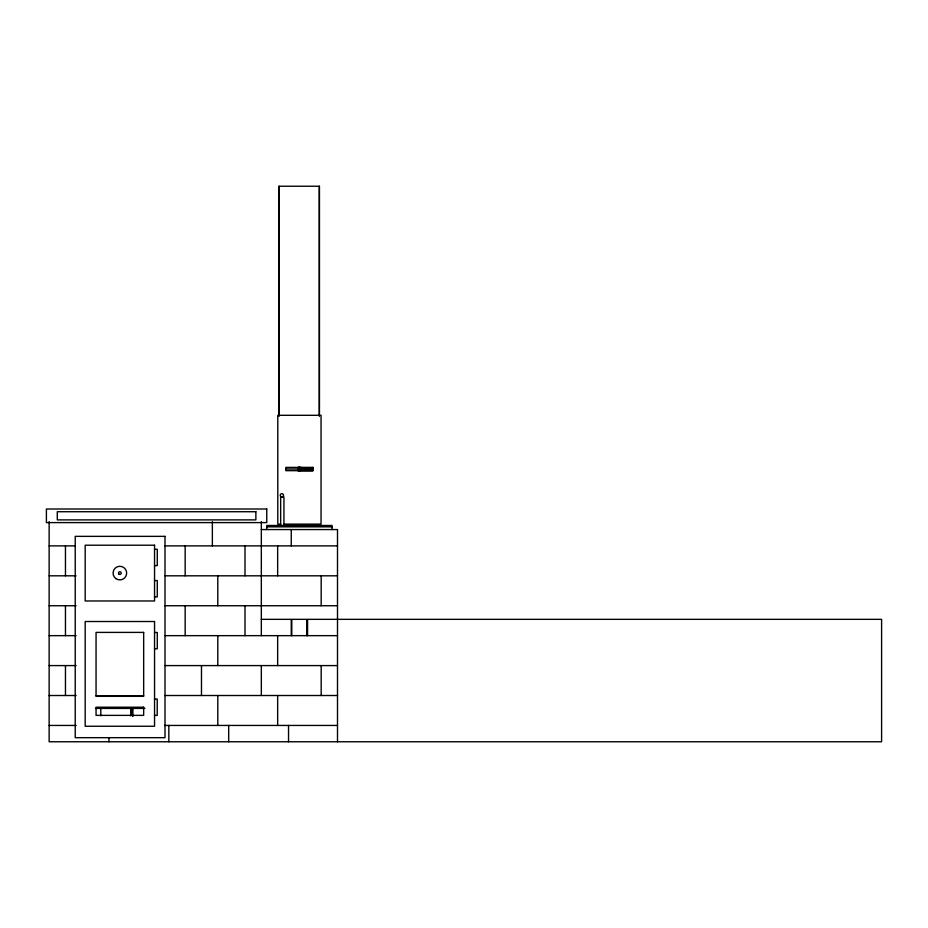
<?xml version="1.0" encoding="UTF-8"?>
<svg xmlns="http://www.w3.org/2000/svg" width="928" height="928" viewBox="0 0 928 928"><rect width="100%" height="100%" fill="white"/><g stroke="black" fill="none" stroke-linecap="round" stroke-linejoin="round"><path stroke-width="1.39" d="M313.014 467.457L285.812 467.399L285.812 470.67L313.014 470.67L313.014 467.399M301.043 467.619L313.014 467.619M301.043 467.874L313.014 467.874M285.812 469.034L313.014 469.034M297.784 469.452L313.014 469.452M297.784 469.846L313.014 469.846M297.784 470.183L313.014 470.183M297.784 470.45L313.014 470.45M313.014 470.612L297.784 470.612L297.784 469.034M280.685 524.123L277.785 524.123L277.785 415.303L321.042 415.303L321.042 524.123L284.119 524.123M266.765 526.849L332.062 526.849M261.325 529.563L337.502 529.563L337.502 741.762M49.138 545.884L75.133 545.884M164.697 545.884L337.502 545.884M154.547 549.283L157.273 549.283L157.273 565.604L154.547 565.604M49.138 575.812L76.096 575.812M165.08 575.812L337.502 575.812M154.547 580.568L157.273 580.568L157.273 596.901L154.547 596.901M49.138 605.74L76.096 605.74M165.08 605.74L337.502 605.74M261.325 619.336L291.253 619.336L291.253 635.657M154.547 632.478L157.273 632.478L157.273 648.8L154.547 648.8M49.138 635.657L76.096 635.657M165.08 635.657L337.502 635.657M49.138 665.585L76.096 665.585M164.975 665.585L337.502 665.585M49.138 695.513L76.096 695.513M164.975 695.513L337.502 695.513M96.06 695.78L143.666 695.78M154.5 699.051L157.226 699.051L157.226 715.372L154.5 715.372M95.445 708.412L144.93 708.412M49.138 725.441L76.212 725.441M164.558 725.441L337.502 725.441M332.062 529.563L332.062 525.48L266.765 525.48L266.765 529.563M321.181 575.812L321.181 605.74M321.181 665.585L321.181 695.513M319.452 415.953L319.452 186.238L278.968 186.238L278.968 415.953M319.267 186.238L319.267 415.953M307.574 635.657L307.574 619.336L881.6 619.336L881.6 741.762L49.138 741.762L49.138 521.664M306.762 635.657L306.762 619.336L291.798 619.336L291.798 635.657M301.043 467.399L301.043 468.222M297.784 467.399L297.784 468.222A1.763 1.752 -90 0 1 299.408 467.26L299.86 467.329A1.763 1.752 -90 0 1 300.927 468.153A1.636 1.636 0 0 0 298.004 468.222A1.636 1.624 -90 0 1 299.419 467.399A1.636 1.624 -90 0 1 300.823 468.211M291.253 529.563L291.253 545.884M288.538 725.441L288.538 741.762M283.933 525.503L283.933 496.921L280.662 496.921L280.662 525.503M279.154 186.238L279.154 415.953M277.658 545.884L277.658 575.812M277.658 635.657L277.658 665.585M277.658 695.513L277.658 725.441M261.325 521.664L261.325 635.657M261.325 665.585L261.325 695.513M245.004 545.884L245.004 575.812M245.004 605.74L245.004 635.657M228.682 725.441L228.682 741.762M217.802 575.812L217.802 605.74M217.802 635.657L217.802 665.585M217.802 695.513L217.802 725.441M212.361 521.664L212.361 545.884M201.48 665.585L201.48 695.513M185.159 545.884L185.159 575.812M185.159 605.74L185.159 635.657M168.838 725.441L168.838 741.762M132.913 708.412L132.913 716.428M132.101 707.6L132.101 715.766M130.732 707.6L130.732 715.766M108.982 737.679L108.982 741.762M100.804 707.6L100.804 715.766M65.459 545.884L65.459 575.812M65.459 605.74L65.459 635.657M65.459 665.585L65.459 695.513M300.927 469.916A1.763 1.752 -90 0 1 299.86 470.74L299.419 470.798A1.763 1.752 -90 0 1 297.888 469.916M266.754 509.008L46.4 509.008L46.4 522.603L266.754 522.603L266.754 509.008M255.873 511.722L57.281 511.722L57.281 519.889L255.873 519.889L255.873 511.722M164.998 536.361L75.226 536.361L75.226 737.679L164.998 737.679L164.998 536.361M154.547 545.212L85.179 545.212L85.179 600.973L154.547 600.973L154.547 545.212M154.547 621.516L85.179 621.516L85.179 726.253L154.547 726.253L154.547 621.516M143.666 632.397L96.06 632.397L96.06 696.325L143.666 696.325L143.666 632.397M143.666 707.206L96.06 707.206L96.06 715.372L143.666 715.372L143.666 707.206M298.259 470.183A1.636 1.636 0 0 0 300.568 470.183A1.636 1.624 -90 0 1 299.419 470.67A1.636 1.624 -90 0 1 298.248 470.194M281.056 496.7A1.636 1.636 0 0 0 283.504 495.285A1.636 1.636 0 0 0 281.056 493.87A1.636 1.636 0 0 0 281.056 496.7M119.086 574.2A1.357 1.357 0 0 0 121.22 573.214A1.357 1.357 0 0 0 119.294 571.857A1.357 1.357 0 0 0 119.086 574.2M115.954 578.654A6.798 6.798 0 0 0 126.637 573.69A6.798 6.798 0 0 0 116.998 566.927A6.798 6.798 0 0 0 115.954 578.654"/></g></svg>
